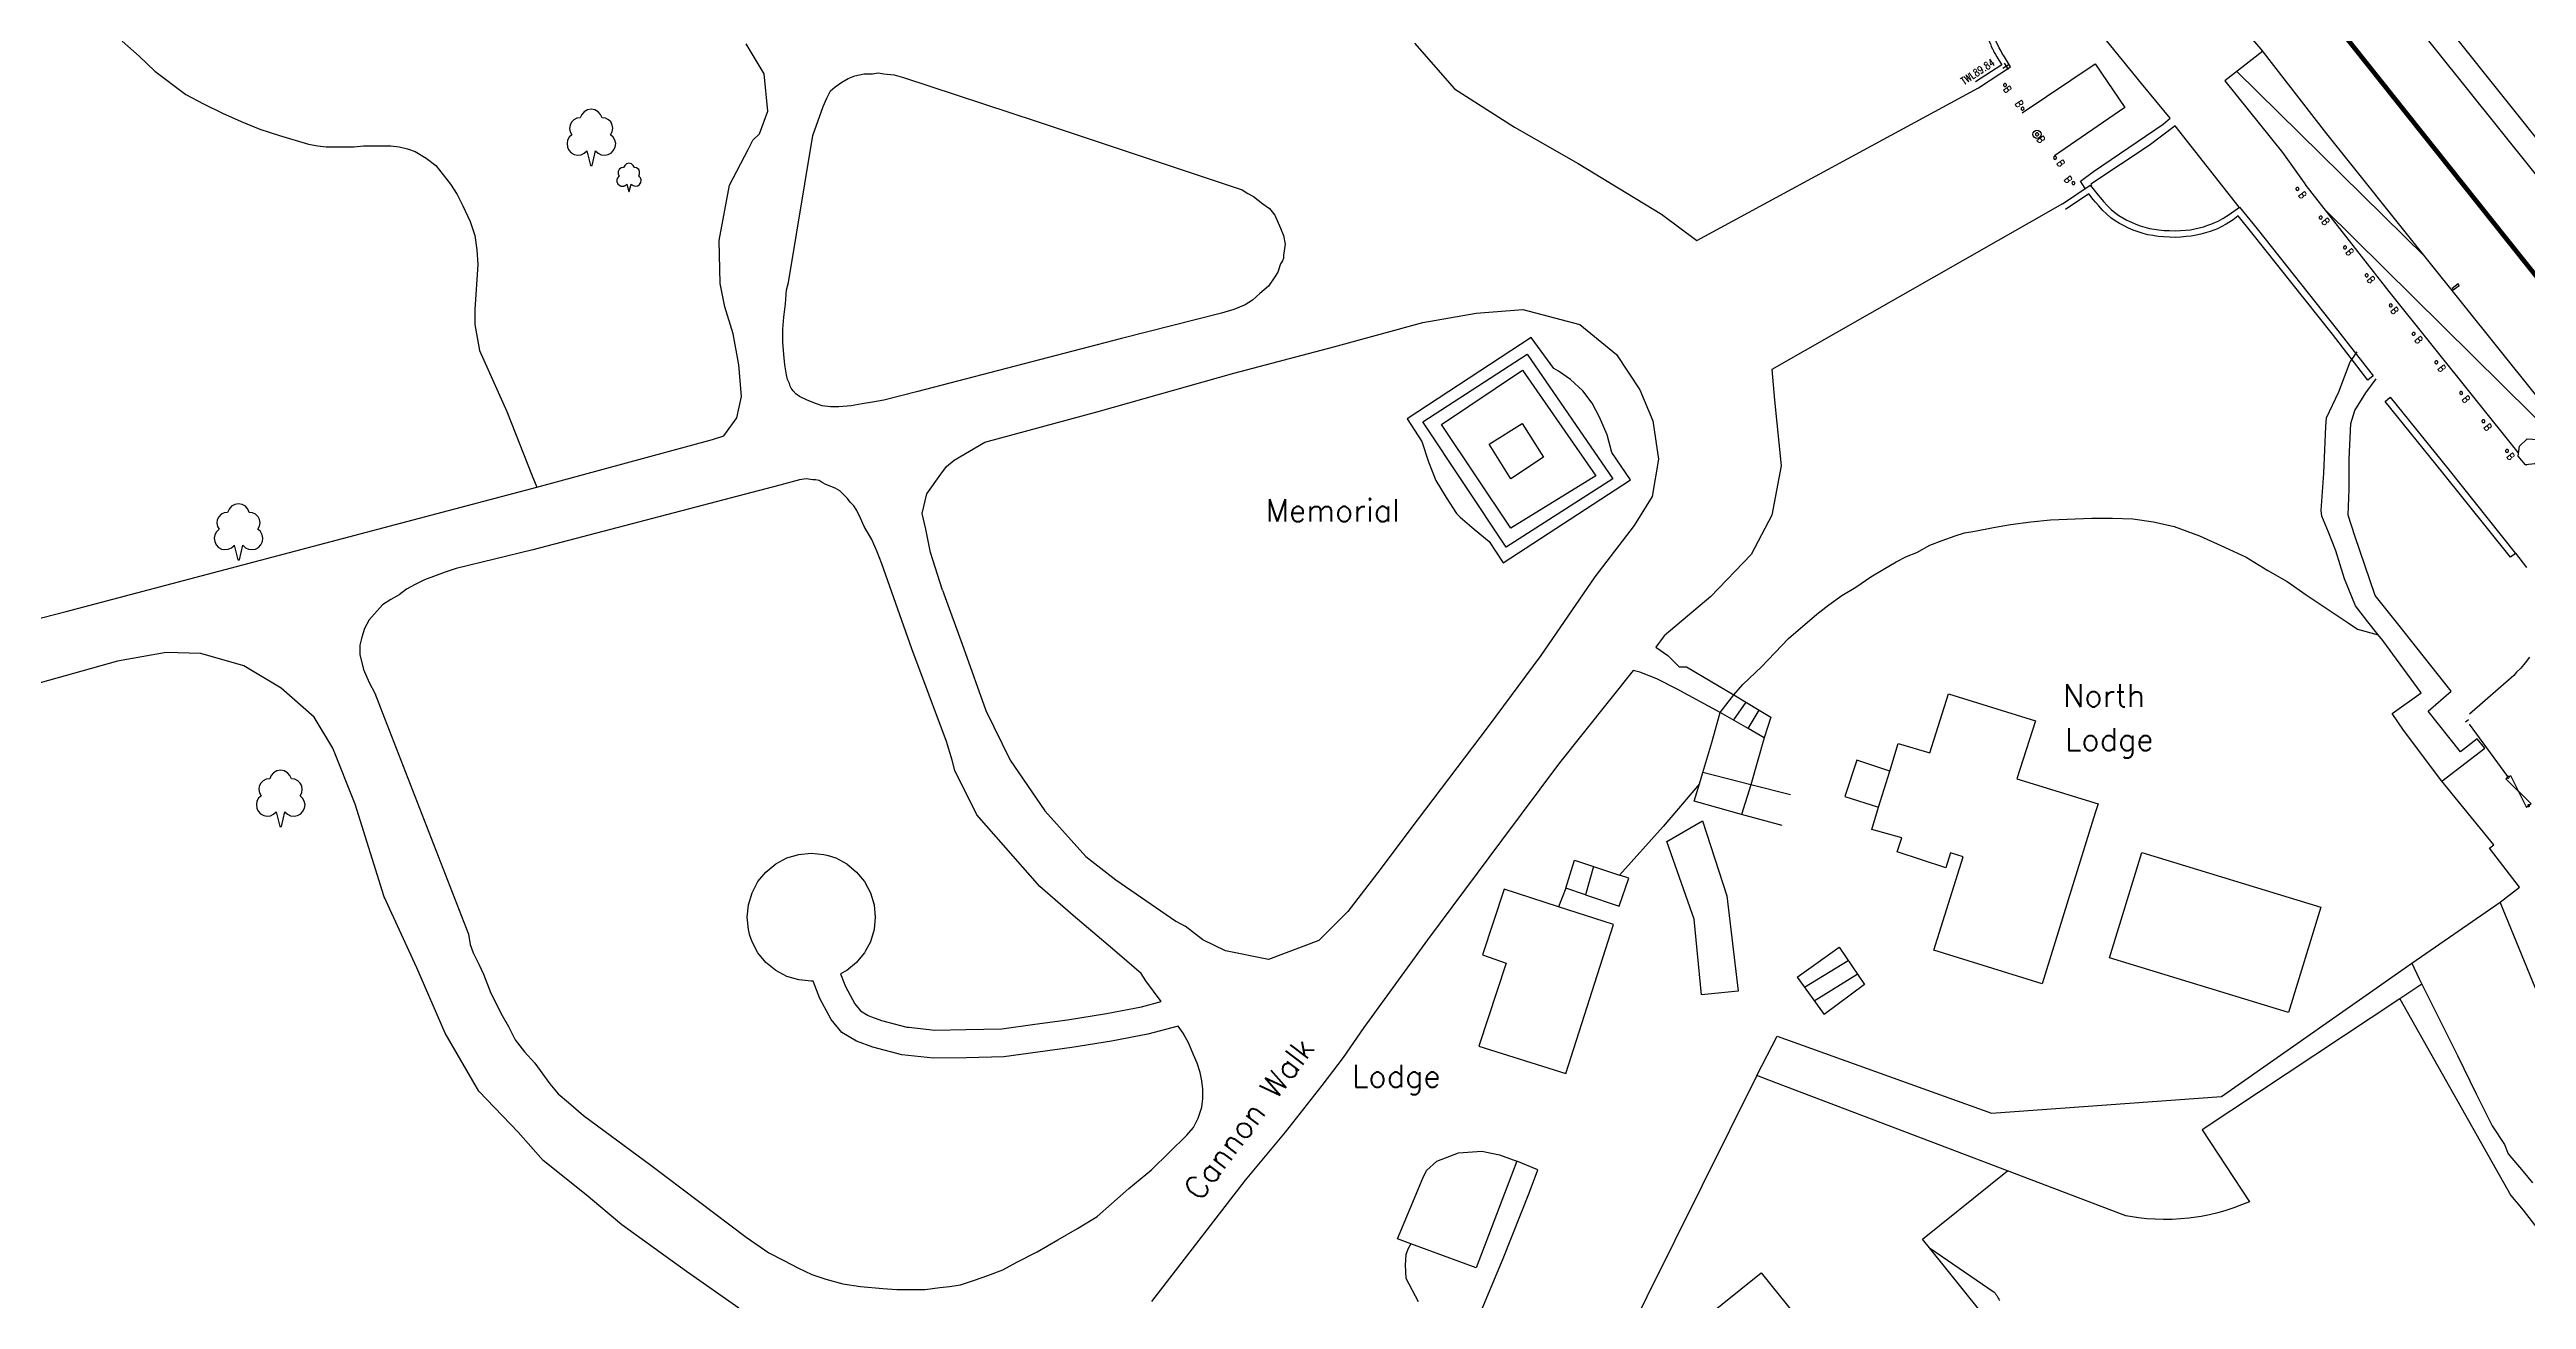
# Model space of a CAD drawing. Extents: x 427500 to 429848, y 434500 to 436505.
# Drawn here: x 429130.2 to 429262.6, y 435023.8 to 435090.7 of the extents above; entities that cross this region are included whole.
import ezdxf

# ---------------------------------------------------------------- set-up
doc = ezdxf.new("R2010")
doc.units = 0
doc.linetypes.add('1010', pattern=[2, 1, -1])
doc.layers.get('0').update_dxf_attribs({"color": 222})
for name, color, linetype in [('LPTIP_Ex_Base', 8, 'Continuous'), ('PRO-MARKINGS', 7, 'Continuous'), ('PROPOSED', 1, 'Continuous')]:
    doc.layers.add(name, color=color, linetype=linetype)
doc.styles.add('MtXpl_Romans', font='romans__.ttf')
doc.styles.get("Standard").update_dxf_attribs({"font": 'romans.shx'})

# ---------------------------------------------------------------- blocks, each defined once
blk = doc.blocks.new('FENCE_UP')
at = {"color": 0, "linetype": 'ByBlock', "flags": 128}
blk.add_lwpolyline([(0, 0.5), (0, -0.5)], dxfattribs=at)
blk = doc.blocks.new('GATE')
at = {"color": 0, "linetype": 'ByBlock', "flags": 128}
for points in [[(-0.450902, 0), (-0.451904, 0.007014), (-0.455912, 0.014028), (-0.460922, 0.019038), (-0.467936, 0.023046), (-0.475952, 0.024048), (-0.482966, 0.023046), (-0.48998, 0.019038), (-0.49499, 0.014028), (-0.498998, 0.007014), (-0.5, 0), (-0.498998, -0.007014), (-0.49499, -0.014028), (-0.48998, -0.019038), (-0.482966, -0.023046), (-0.475952, -0.024048), (-0.467936, -0.023046), (-0.460922, -0.019038), (-0.455912, -0.014028), (-0.451904, -0.007014)], [(-0.475952, 0.024048), (-0.475952, 0.078156), (0.475952, -0.078156), (0.475952, -0.024048)], [(-0.475952, -0.024048), (-0.475952, -0.078156), (0.475952, 0.078156), (0.475952, 0.024048)], [(-0.450902, 0), (-0.451904, -0.007014)], [(0.5, 0), (0.498998, 0.007014), (0.49499, 0.014028), (0.48998, 0.019038), (0.482966, 0.023046), (0.475952, 0.024048), (0.467936, 0.023046), (0.460922, 0.019038), (0.455912, 0.014028), (0.451904, 0.007014), (0.450902, 0), (0.451904, -0.007014), (0.455912, -0.014028), (0.460922, -0.019038), (0.467936, -0.023046), (0.475952, -0.024048), (0.482966, -0.023046), (0.48998, -0.019038), (0.49499, -0.014028), (0.498998, -0.007014)], [(0.5, 0), (0.498998, -0.007014)]]:
    blk.add_lwpolyline(points, dxfattribs=at)
blk = doc.blocks.new('CIRCL')
at = {"color": 0, "linetype": 'ByBlock', "flags": 128}
for points in [[(0.5, 0), (0.475, 0.154), (0.404, 0.293), (0.293, 0.404), (0.154, 0.475), (0, 0.5), (-0.154, 0.475), (-0.293, 0.404), (-0.404, 0.293), (-0.475, 0.154), (-0.5, 0), (-0.475, -0.154), (-0.404, -0.293), (-0.293, -0.404), (-0.154, -0.475), (0, -0.5), (0.154, -0.475), (0.293, -0.404), (0.404, -0.293), (0.475, -0.154)], [(0.5, 0), (0.475, -0.154)]]:
    blk.add_lwpolyline(points, dxfattribs=at)
blk = doc.blocks.new('SPOT')
at = {"color": 0, "linetype": 'ByBlock', "flags": 128}
for points in [[(-0.5, 0), (0.5, 0)], [(0, 0.5), (0, -0.5)]]:
    blk.add_lwpolyline(points, dxfattribs=at)

msp = doc.modelspace()

# ---------------------------------------------------------------- linework, layer by layer
at = {"layer": 'LPTIP_Ex_Base', "color": 251, "true_color": 0x636466}
for p, q in [((429134.1, 435091.1), (429135, 435090.3)), ((429168.4, 435089.35), (429167.45, 435090.95)), ((429203.15, 435091), (429205.3, 435088.55)), ((429135, 435090.3), (429135.85, 435089.5)), ((429135.85, 435089.5), (429137.5, 435088.25)), ((429168.6, 435087.35), (429168.4, 435089.35)), ((429173.25, 435089.25), (429173.75, 435089.35)), ((429173.75, 435089.35), (429174.2, 435089.35)), ((429174.2, 435089.35), (429174.5, 435089.4)), ((429174.5, 435089.4), (429174.8, 435089.35)), ((429174.8, 435089.35), (429175.35, 435089.3)), ((429137.5, 435088.25), (429138.45, 435087.75)), ((429171.55, 435087.6), (429171.75, 435088.05)), ((429171.75, 435088.05), (429171.95, 435088.45)), ((429171.95, 435088.45), (429172.2, 435088.65)), ((429172.2, 435088.65), (429172.55, 435088.9)), ((429172.55, 435088.9), (429172.9, 435089.1)), ((429172.9, 435089.1), (429173.25, 435089.25)), ((429175.35, 435089.3), (429175.85, 435089.15)), ((429175.85, 435089.15), (429183, 435086.8)), ((429205.3, 435088.55), (429208.5, 435086.5)), ((429218.25, 435080.45), (429233.3, 435088.61)), ((429233.3, 435088.61), (429233.3, 435088.61)), ((429233.3, 435088.61), (429233.3, 435088.61)), ((429138.45, 435087.75), (429139.45, 435087.25)), ((429139.45, 435087.25), (429140.45, 435086.8)), ((429140.45, 435086.8), (429141.45, 435086.4)), ((429168.15, 435086.15), (429168.6, 435087.35)), ((429171, 435086.05), (429171.55, 435087.6)), ((429183, 435086.8), (429193.95, 435083.15)), ((429141.45, 435086.4), (429142.5, 435086.05)), ((429142.5, 435086.05), (429144.05, 435085.6)), ((429144.05, 435085.6), (429144.55, 435085.5)), ((429144.55, 435085.5), (429145, 435085.45)), ((429145, 435085.45), (429146.5, 435085.45)), ((429146.5, 435085.45), (429147, 435085.5)), ((429147, 435085.5), (429148.45, 435085.5)), ((429148.45, 435085.5), (429148.9, 435085.45)), ((429148.9, 435085.45), (429149.35, 435085.35)), ((429149.35, 435085.35), (429149.75, 435085.2)), ((429167.55, 435085.3), (429167.8, 435085.8)), ((429167.8, 435085.8), (429168.15, 435086.15)), ((429169.7, 435078.2), (429171, 435086.05)), ((429208.5, 435086.5), (429211.9, 435084.55)), ((429149.75, 435085.2), (429150.35, 435084.85)), ((429150.35, 435084.85), (429150.85, 435084.45)), ((429150.85, 435084.45), (429151.65, 435083.45)), ((429166.55, 435083.4), (429167.55, 435085.3)), ((429211.9, 435084.55), (429214.05, 435083.25)), ((429151.65, 435083.45), (429152, 435082.9)), ((429152, 435082.9), (429152.3, 435082.3)), ((429166, 435080.45), (429166.55, 435083.4)), ((429193.95, 435083.15), (429194.25, 435082.95)), ((429194.25, 435082.95), (429194.55, 435082.8)), ((429194.55, 435082.8), (429195.05, 435082.4)), ((429214.05, 435083.25), (429216.35, 435081.85)), ((429152.3, 435082.3), (429152.7, 435081.45)), ((429152.7, 435081.45), (429152.95, 435080.7)), ((429195.05, 435082.4), (429195.4, 435082.15)), ((429195.4, 435082.15), (429195.7, 435081.8)), ((429195.7, 435081.8), (429196, 435081.1)), ((429216.35, 435081.85), (429218.25, 435080.45)), ((429237.78, 435082.4), (429222.25, 435073.55)), ((429237.78, 435082.4), (429237.78, 435082.4)), ((429237.78, 435082.4), (429237.78, 435082.4)), ((429237.78, 435082.4), (429237.78, 435082.4)), ((429152.95, 435080.7), (429153.05, 435079.95)), ((429166.05, 435078.15), (429166, 435080.45)), ((429196, 435081.1), (429196.15, 435080.7)), ((429196.15, 435080.7), (429196.25, 435080.25)), ((429196.25, 435080.25), (429196.15, 435079.65)), ((429153.1, 435079.15), (429152.95, 435076.75)), ((429153.05, 435079.95), (429153.1, 435079.15)), ((429195.85, 435078.75), (429195.7, 435078.5)), ((429196, 435079.2), (429195.85, 435078.75)), ((429196.1, 435079.35), (429196, 435079.2)), ((429196.15, 435079.5), (429196.1, 435079.35)), ((429196.15, 435079.65), (429196.15, 435079.5)), ((429166.3, 435076.9), (429166.05, 435078.15)), ((429169.55, 435077.05), (429169.6, 435077.8)), ((429169.6, 435077.8), (429169.7, 435078.2)), ((429194.9, 435077.6), (429194.5, 435077.25)), ((429195.35, 435078), (429194.9, 435077.6)), ((429195.7, 435078.5), (429195.35, 435078)), ((429152.95, 435076.75), (429152.95, 435075.95)), ((429166.75, 435075.45), (429166.3, 435076.9)), ((429169.4, 435075.7), (429169.45, 435076.35)), ((429169.45, 435076.35), (429169.55, 435077.05)), ((429192.85, 435076.55), (429187.5, 435075.2)), ((429193.5, 435076.75), (429192.85, 435076.55)), ((429194.1, 435077), (429193.5, 435076.75)), ((429194.5, 435077.25), (429194.1, 435077)), ((429203.6, 435076.05), (429206.45, 435076.55)), ((429206.45, 435076.55), (429208.95, 435076.75)), ((429208.95, 435076.75), (429212, 435075.95)), ((429152.95, 435075.95), (429153.2, 435074.55)), ((429167.05, 435073.8), (429166.75, 435075.45)), ((429169.4, 435075), (429169.4, 435075.7)), ((429169.45, 435074.35), (429169.4, 435075)), ((429187.5, 435075.2), (429176.55, 435072.35)), ((429193.5, 435073.35), (429198.85, 435074.75)), ((429198.85, 435074.75), (429203.6, 435076.05)), ((429209.4, 435075.25), (429202.77, 435070.91)), ((429210.6, 435073.6), (429209.4, 435075.25)), ((429212, 435075.95), (429213.95, 435074.35)), ((429153.2, 435074.55), (429154.65, 435071.3)), ((429167.2, 435072.1), (429167.05, 435073.8)), ((429169.5, 435073.8), (429169.45, 435074.35)), ((429169.6, 435073.25), (429169.5, 435073.8)), ((429203.6, 435070.75), (429209.18, 435074.36)), ((429204.6, 435070.6), (429208.93, 435073.5)), ((429208.93, 435073.5), (429212.85, 435067.85)), ((429209.18, 435074.36), (429213.75, 435067.7)), ((429210.85, 435073.45), (429210.6, 435073.6)), ((429211.5, 435073), (429210.85, 435073.45)), ((429213.95, 435074.35), (429215.2, 435072.45)), ((429222.25, 435073.55), (429222.4, 435071.9)), ((429252.55, 435072.35), (429253.15, 435073.95)), ((429253.15, 435073.95), (429253.17, 435073.97)), ((429253.17, 435073.97), (429253.53, 435074.48)), ((429166.95, 435070.95), (429167.2, 435072.1)), ((429169.65, 435073), (429169.6, 435073.25)), ((429169.75, 435072.8), (429169.65, 435073)), ((429169.8, 435072.65), (429169.75, 435072.8)), ((429169.85, 435072.55), (429169.8, 435072.65)), ((429169.95, 435072.4), (429169.85, 435072.55)), ((429170.1, 435072.25), (429169.95, 435072.4)), ((429170.3, 435072.1), (429170.1, 435072.25)), ((429170.7, 435071.9), (429170.3, 435072.1)), ((429176.55, 435072.35), (429174.8, 435071.9)), ((429186.25, 435071.3), (429193.5, 435073.35)), ((429212.15, 435072.4), (429211.5, 435073)), ((429212.65, 435071.75), (429212.15, 435072.4)), ((429215.2, 435072.45), (429215.9, 435070.8)), ((429251.9, 435070.95), (429252.55, 435072.35)), ((429253.4, 435071.35), (429254, 435072.3)), ((429254, 435072.3), (429254.55, 435073.05)), ((429154.65, 435071.3), (429156, 435067.85)), ((429166.25, 435070), (429166.95, 435070.95)), ((429171.2, 435071.7), (429170.7, 435071.9)), ((429171.5, 435071.6), (429171.2, 435071.7)), ((429171.95, 435071.55), (429171.5, 435071.6)), ((429172.4, 435071.55), (429171.95, 435071.55)), ((429173.05, 435071.6), (429172.4, 435071.55)), ((429173.65, 435071.7), (429173.05, 435071.6)), ((429174.2, 435071.8), (429173.65, 435071.7)), ((429174.8, 435071.9), (429174.2, 435071.8)), ((429180.2, 435069.65), (429186.25, 435071.3)), ((429202.77, 435070.91), (429203.55, 435069.7)), ((429213.05, 435071), (429212.65, 435071.75)), ((429213.45, 435070.05), (429213.05, 435071)), ((429215.9, 435070.8), (429216.2, 435068.75)), ((429222.4, 435071.9), (429222.75, 435068.4)), ((429251.85, 435070.5), (429251.9, 435070.95)), ((429253.2, 435070.65), (429253.4, 435071.35)), ((429156.25, 435067.25), (429165.65, 435069.8)), ((429165.65, 435069.8), (429166.25, 435070)), ((429178.55, 435068.7), (429180.2, 435069.65)), ((429203.55, 435069.7), (429203.9, 435068.6)), ((429208.05, 435064.05), (429203.6, 435070.75)), ((429208.3, 435065.05), (429204.6, 435070.6)), ((429207.15, 435069.55), (429208.91, 435070.66)), ((429208.3, 435067.7), (429207.15, 435069.55)), ((429208.91, 435070.66), (429210.05, 435068.85)), ((429213.7, 435069.1), (429213.45, 435070.05)), ((429251.75, 435068), (429251.85, 435070.5)), ((429253.1, 435068.75), (429253.2, 435070.65)), ((429177.85, 435067.95), (429178.15, 435068.35)), ((429178.15, 435068.35), (429178.55, 435068.7)), ((429203.9, 435068.6), (429204.3, 435067.6)), ((429210.05, 435068.85), (429208.3, 435067.7)), ((429214.7, 435067.65), (429213.7, 435069.1)), ((429216.2, 435068.75), (429215.85, 435066.75)), ((429222.75, 435068.4), (429222.25, 435065.75)), ((429253.1, 435067.15), (429253.1, 435068.75)), ((429131.1, 435060.6), (429156.25, 435067.25)), ((429156, 435067.85), (429156.25, 435067.25)), ((429169.25, 435067.35), (429156.05, 435063.9)), ((429170.3, 435067.65), (429169.25, 435067.35)), ((429170.65, 435067.7), (429170.3, 435067.65)), ((429171, 435067.65), (429170.65, 435067.7)), ((429171.15, 435067.65), (429171, 435067.65)), ((429171.35, 435067.6), (429171.15, 435067.65)), ((429171.5, 435067.5), (429171.35, 435067.6)), ((429171.7, 435067.4), (429171.5, 435067.5)), ((429172.2, 435067.2), (429171.7, 435067.4)), ((429172.45, 435067.05), (429172.2, 435067.2)), ((429172.85, 435066.65), (429172.45, 435067.05)), ((429176.85, 435065.85), (429177.1, 435066.9)), ((429177.1, 435066.9), (429177.85, 435067.95)), ((429204.3, 435067.6), (429204.85, 435066.7)), ((429207.9, 435063.2), (429214.7, 435067.65)), ((429213.75, 435067.7), (429208.05, 435064.05)), ((429212.85, 435067.85), (429208.3, 435065.05)), ((429251.6, 435066), (429251.75, 435068)), ((429253.05, 435065.75), (429253.1, 435067.15)), ((429173, 435066.45), (429172.85, 435066.65)), ((429173.2, 435066.25), (429173, 435066.45)), ((429173.35, 435066), (429173.2, 435066.25)), ((429173.55, 435065.6), (429173.35, 435066)), ((429173.75, 435065.15), (429173.55, 435065.6)), ((429177.05, 435065), (429176.85, 435065.85)), ((429204.85, 435066.7), (429205.4, 435065.85)), ((429205.4, 435065.85), (429205.6, 435065.65)), ((429205.6, 435065.65), (429206.35, 435065)), ((429215.85, 435066.75), (429214.9, 435065.2)), ((429222.25, 435065.75), (429221.15, 435063.65)), ((429236.1, 435065.4), (429237.15, 435065.5)), ((429237.15, 435065.5), (429239.35, 435065.6)), ((429239.35, 435065.6), (429240.45, 435065.6)), ((429240.45, 435065.6), (429241.55, 435065.55)), ((429241.55, 435065.55), (429242.65, 435065.4)), ((429251.65, 435065.7), (429251.6, 435066)), ((429252, 435064.85), (429251.65, 435065.7)), ((429253.4, 435064.65), (429253.05, 435065.75)), ((429174.15, 435064.45), (429173.75, 435065.15)), ((429174.45, 435063.8), (429174.15, 435064.45)), ((429177.3, 435063.75), (429177.05, 435065)), ((429206.35, 435065), (429207.15, 435064.35)), ((429207.15, 435064.35), (429207.9, 435063.2)), ((429214.9, 435065.2), (429212.8, 435062.45)), ((429230.7, 435064.15), (429231.35, 435064.4)), ((429231.35, 435064.4), (429232.05, 435064.65)), ((429232.05, 435064.65), (429232.55, 435064.8)), ((429232.55, 435064.8), (429233.1, 435064.9)), ((429233.1, 435064.9), (429234.1, 435065.1)), ((429234.1, 435065.1), (429235, 435065.25)), ((429235, 435065.25), (429236.1, 435065.4)), ((429242.65, 435065.4), (429243.75, 435065.15)), ((429243.75, 435065.15), (429245.1, 435064.65)), ((429245.1, 435064.65), (429246.45, 435064.05)), ((429252.4, 435063.85), (429252, 435064.85)), ((429254.5, 435061.45), (429253.4, 435064.65)), ((429151.95, 435062.9), (429151.35, 435062.7)), ((429156.05, 435063.9), (429151.95, 435062.9)), ((429174.7, 435063.15), (429174.45, 435063.8)), ((429176.3, 435058.6), (429174.7, 435063.15)), ((429177.93, 435061.75), (429177.3, 435063.75)), ((429221.15, 435063.65), (429219, 435061.4)), ((429227.55, 435062.45), (429228.2, 435062.85)), ((429228.2, 435062.85), (429228.9, 435063.25)), ((429228.9, 435063.25), (429229.45, 435063.55)), ((429229.45, 435063.55), (429230, 435063.75)), ((429230, 435063.75), (429230.7, 435064.15)), ((429246.45, 435064.05), (429247.6, 435063.5)), ((429247.6, 435063.5), (429248.75, 435062.8)), ((429252.85, 435062.35), (429252.4, 435063.85)), ((429149.3, 435061.8), (429148.9, 435061.5)), ((429149.75, 435062.05), (429149.3, 435061.8)), ((429150.25, 435062.3), (429149.75, 435062.05)), ((429151.35, 435062.7), (429150.25, 435062.3)), ((429177.93, 435061.75), (429179.05, 435058.65)), ((429212.8, 435062.45), (429209.9, 435058.25)), ((429226, 435061.45), (429226.75, 435061.9)), ((429226.75, 435061.9), (429227.55, 435062.45)), ((429248.75, 435062.8), (429249.8, 435062.2)), ((429249.8, 435062.2), (429250.8, 435061.5)), ((429253.45, 435060.9), (429252.85, 435062.35)), ((429050.8, 435039.8), (429131.1, 435060.6)), ((429148, 435060.95), (429147.3, 435060.15)), ((429148.45, 435061.25), (429148, 435060.95)), ((429148.9, 435061.5), (429148.45, 435061.25)), ((429219, 435061.4), (429216.5, 435059.3)), ((429223.15, 435059.15), (429224.65, 435060.45)), ((429224.65, 435060.45), (429225.3, 435060.95)), ((429225.3, 435060.95), (429226, 435061.45)), ((429250.8, 435061.5), (429253.05, 435060)), ((429254.1, 435060.05), (429253.45, 435060.9)), ((429255.7, 435059.95), (429254.5, 435061.45)), ((429146.9, 435059.23), (429146.8, 435058.8)), ((429147.05, 435059.7), (429146.9, 435059.23)), ((429147.3, 435060.15), (429147.05, 435059.7)), ((429216.5, 435059.3), (429216.05, 435058.7)), ((429221.7, 435057.65), (429223.15, 435059.15)), ((429253.05, 435060), (429253.55, 435059.65)), ((429253.55, 435059.65), (429254.66, 435059.35)), ((429254.66, 435059.35), (429254.1, 435060.05)), ((429254.9, 435059.05), (429254.66, 435059.35)), ((429256.95, 435056.25), (429254.9, 435059.05)), ((429258.55, 435056.35), (429255.7, 435059.95)), ((429133.85, 435057.95), (429128.7, 435056.5)), ((429136.45, 435058.4), (429133.85, 435057.95)), ((429138.3, 435058.35), (429136.45, 435058.4)), ((429140.6, 435057.7), (429138.3, 435058.35)), ((429142.6, 435056.5), (429140.6, 435057.7)), ((429146.8, 435058.8), (429146.8, 435058.3)), ((429146.8, 435058.3), (429147, 435057.5)), ((429178.15, 435053.65), (429176.3, 435058.6)), ((429179.05, 435058.65), (429180.25, 435055.3)), ((429209.9, 435058.25), (429207.1, 435054.45)), ((429216.05, 435058.7), (429216.7, 435058.25)), ((429216.7, 435058.25), (429217.3, 435057.65)), ((429217.3, 435057.65), (429217.7, 435057.65)), ((429217.7, 435057.65), (429220.22, 435056.14)), ((429220.7, 435056.7), (429221.7, 435057.65)), ((429144.35, 435054.95), (429142.6, 435056.5)), ((429147, 435057.5), (429147.3, 435056.8)), ((429147.3, 435056.8), (429147.6, 435056.23)), ((429147.6, 435056.23), (429148.12, 435054.9)), ((429214.85, 435057.45), (429210.9, 435052.5)), ((429215.2, 435057.35), (429214.85, 435057.45)), ((429216.1, 435057), (429215.2, 435057.35)), ((429217.2, 435056.45), (429216.1, 435057)), ((429219.5, 435055.2), (429217.2, 435056.45)), ((429220.22, 435056.14), (429220.7, 435056.7)), ((429255.4, 435055.15), (429256.95, 435056.25)), ((429257.32, 435055.28), (429258.55, 435056.35)), ((429145.35, 435053.3), (429144.35, 435054.95)), ((429148.12, 435054.9), (429152.6, 435043.35)), ((429180.25, 435055.3), (429181.55, 435052.65)), ((429219.05, 435053.6), (429219.5, 435055.2)), ((429219.5, 435055.2), (429220.22, 435056.14)), ((429220.99, 435054.35), (429219.5, 435055.2)), ((429220.86, 435055.76), (429220.2, 435054.8)), ((429220.22, 435056.14), (429221.57, 435055.33)), ((429220.99, 435054.35), (429221.57, 435055.33)), ((429221.57, 435055.33), (429222.2, 435054.95)), ((429222.2, 435054.95), (429221.85, 435053.85)), ((429230.7, 435053.05), (429231.7, 435056.2)), ((429231.7, 435056.2), (429236.35, 435054.75)), ((429256, 435054.25), (429255.4, 435055.15)), ((429259.05, 435053.1), (429257.32, 435055.28)), ((429178.45, 435052.65), (429178.15, 435053.65)), ((429207.1, 435054.45), (429203.3, 435049.45)), ((429218.57, 435052), (429219.05, 435053.6)), ((429221.85, 435053.85), (429220.99, 435054.35)), ((429221.85, 435053.85), (429221.13, 435051.34)), ((429236.35, 435054.75), (429235.35, 435051.65)), ((429258.05, 435051.53), (429256, 435054.25)), ((429259.95, 435053.8), (429259.05, 435053.1)), ((429260.35, 435053.3), (429259.95, 435053.8)), ((429146.55, 435050.3), (429145.35, 435053.3)), ((429178.6, 435052.1), (429178.45, 435052.65)), ((429181.55, 435052.65), (429183.4, 435049.95)), ((429210.9, 435052.5), (429207.8, 435048.35)), ((429226.8, 435052.65), (429226.15, 435050.7)), ((429228.55, 435052.07), (429226.8, 435052.65)), ((429228.55, 435052.07), (429229, 435053.55)), ((429229, 435053.55), (429230.7, 435053.05)), ((429258.05, 435051.53), (429260.35, 435053.3)), ((429179.77, 435049.72), (429178.6, 435052.1)), ((429218.38, 435051.39), (429216.45, 435049.1)), ((429218.1, 435050.45), (429218.38, 435051.39)), ((429218.38, 435051.39), (429218.57, 435052)), ((429221.13, 435051.34), (429218.57, 435052)), ((429221.13, 435051.34), (429220.64, 435049.75)), ((429223.25, 435050.8), (429221.13, 435051.34)), ((429227.96, 435050.13), (429228.55, 435052.07)), ((429235.35, 435051.65), (429239.69, 435050.32)), ((429260.83, 435048.12), (429258.05, 435051.53)), ((429148.1, 435045.35), (429146.55, 435050.3)), ((429183.14, 435045.89), (429179.77, 435049.72)), ((429183.4, 435049.95), (429185.6, 435047.5)), ((429220.64, 435049.75), (429218.1, 435050.45)), ((429222.8, 435049.15), (429220.64, 435049.75)), ((429226.15, 435050.7), (429227.96, 435050.13)), ((429227.6, 435048.95), (429227.96, 435050.13)), ((429239.54, 435049.84), (429238.25, 435045.7)), ((429239.69, 435050.32), (429239.54, 435049.84)), ((429203.3, 435049.45), (429201.2, 435046.65)), ((429207.8, 435048.35), (429203.85, 435043.05)), ((429216.45, 435049.1), (429214.11, 435046.51)), ((429216.65, 435048.3), (429218.55, 435049.4)), ((429218.1, 435044.15), (429216.65, 435048.3)), ((429218.55, 435049.4), (429219.85, 435045.4)), ((429229.2, 435048.5), (429227.6, 435048.95)), ((429228.95, 435047.75), (429229.2, 435048.5)), ((429168.5, 435046.67), (429169.02, 435047.1)), ((429169.02, 435047.1), (429169.61, 435047.42)), ((429169.61, 435047.42), (429170.25, 435047.61)), ((429170.25, 435047.61), (429170.92, 435047.68)), ((429170.92, 435047.68), (429171.59, 435047.61)), ((429171.59, 435047.61), (429171.83, 435047.55)), ((429171.83, 435047.55), (429172.23, 435047.42)), ((429172.23, 435047.42), (429172.82, 435047.1)), ((429172.82, 435047.1), (429173.34, 435046.67)), ((429185.6, 435047.5), (429187.2, 435046.25)), ((429211.25, 435045.8), (429211.7, 435047.3)), ((429211.7, 435047.3), (429212.72, 435046.97)), ((429212.72, 435046.97), (429212.29, 435045.45)), ((429212.72, 435046.97), (429214.11, 435046.51)), ((429231.55, 435046.9), (429228.95, 435047.75)), ((429230.91, 435042.49), (429232.47, 435047.49)), ((429231.8, 435047.7), (429231.55, 435046.9)), ((429232.47, 435047.49), (429231.8, 435047.7)), ((429240.3, 435042.08), (429242.03, 435047.72)), ((429242.03, 435047.72), (429251.59, 435044.79)), ((429260.6, 435047.95), (429260.83, 435048.12)), ((429262.2, 435045.86), (429260.6, 435047.95)), ((429167.76, 435045.56), (429168.07, 435046.16)), ((429168.07, 435046.16), (429168.5, 435046.67)), ((429173.34, 435046.67), (429173.77, 435046.16)), ((429173.77, 435046.16), (429174.08, 435045.56)), ((429184.92, 435044.35), (429183.14, 435045.89)), ((429187.2, 435046.25), (429190.4, 435044.05)), ((429201.2, 435046.65), (429199.6, 435044.55)), ((429207.95, 435045.75), (429206.8, 435042.25)), ((429210.86, 435044.81), (429207.95, 435045.75)), ((429211.25, 435045.8), (429210.86, 435044.81)), ((429212.29, 435045.45), (429211.25, 435045.8)), ((429214.1, 435044.85), (429214.62, 435046.34)), ((429214.62, 435046.34), (429214.11, 435046.51)), ((429238.25, 435045.7), (429236.7, 435040.69)), ((429261.18, 435045.06), (429262.2, 435045.86)), ((429261.18, 435045.06), (429262.2, 435045.86)), ((429149.85, 435041.55), (429148.1, 435045.35)), ((429167.5, 435044.25), (429167.56, 435044.92)), ((429167.56, 435044.92), (429167.76, 435045.56)), ((429174.08, 435045.56), (429174.28, 435044.92)), ((429174.28, 435044.92), (429174.34, 435044.25)), ((429187.02, 435042.56), (429184.92, 435044.35)), ((429199.6, 435044.55), (429198.05, 435043)), ((429213.8, 435043.86), (429210.86, 435044.81)), ((429212.29, 435045.45), (429214.1, 435044.85)), ((429219.85, 435045.4), (429220.45, 435040.3)), ((429251.59, 435044.79), (429249.86, 435039.15)), ((429256.45, 435041.79), (429261.18, 435045.06)), ((429264.95, 435035.85), (429261.18, 435045.06)), ((429152.6, 435043.35), (429152.7, 435042.8)), ((429167.56, 435043.59), (429167.5, 435044.25)), ((429167.64, 435043.28), (429167.56, 435043.59)), ((429167.76, 435042.94), (429167.64, 435043.28)), ((429174.28, 435043.59), (429174.08, 435042.94)), ((429174.34, 435044.25), (429174.28, 435043.59)), ((429190.4, 435044.05), (429190.9, 435043.78)), ((429191.85, 435043.05), (429190.9, 435043.78)), ((429193.05, 435042.45), (429191.85, 435043.05)), ((429198.05, 435043), (429195.35, 435042)), ((429203.85, 435043.05), (429200.45, 435038.35)), ((429211.25, 435035.9), (429213.8, 435043.86)), ((429218.5, 435040.1), (429218.1, 435044.15)), ((429152.7, 435042.8), (429152.85, 435042.35)), ((429152.85, 435042.35), (429153.15, 435041.75)), ((429153.15, 435041.75), (429153.4, 435041.2)), ((429168.07, 435042.35), (429167.76, 435042.94)), ((429168.5, 435041.83), (429168.07, 435042.35)), ((429169.02, 435041.41), (429168.5, 435041.83)), ((429173.34, 435041.83), (429172.82, 435041.41)), ((429173.39, 435041.9), (429173.34, 435041.83)), ((429173.77, 435042.35), (429173.39, 435041.9)), ((429173.81, 435042.42), (429173.77, 435042.35)), ((429174.08, 435042.94), (429173.81, 435042.42)), ((429188.55, 435041.25), (429187.02, 435042.56)), ((429195.35, 435042), (429193.05, 435042.45)), ((429208.05, 435041.8), (429206.6, 435037.35)), ((429206.8, 435042.25), (429208.05, 435041.8)), ((429223.6, 435041.05), (429225.85, 435042.65)), ((429226.34, 435041.92), (429224, 435040.5)), ((429225.85, 435042.65), (429227.2, 435040.65)), ((429236.7, 435040.69), (429230.91, 435042.49)), ((429249.86, 435039.15), (429240.3, 435042.08)), ((429246.28, 435034.67), (429256.45, 435041.79)), ((429256.45, 435041.79), (429256.85, 435040.95)), ((429151.35, 435038.05), (429149.85, 435041.55)), ((429153.4, 435041.2), (429153.8, 435040.2)), ((429169.61, 435041.09), (429169.02, 435041.41)), ((429170.25, 435040.9), (429169.61, 435041.09)), ((429170.44, 435040.88), (429170.25, 435040.9)), ((429170.92, 435040.83), (429170.44, 435040.88)), ((429171.02, 435040.84), (429170.92, 435040.83)), ((429171.38, 435039.91), (429171.02, 435040.84)), ((429172.82, 435041.41), (429172.48, 435041.22)), ((429172.48, 435041.22), (429172.68, 435040.72)), ((429172.68, 435040.72), (429172.75, 435040.54)), ((429172.75, 435040.54), (429173.25, 435039.62)), ((429188.8, 435040.85), (429188.55, 435041.25)), ((429189.62, 435039.74), (429188.8, 435040.85)), ((429223.6, 435041.05), (429225.05, 435039.05)), ((429224.51, 435039.79), (429226.82, 435041.21)), ((429227.2, 435040.65), (429225.05, 435039.05)), ((429256.99, 435040.67), (429255.82, 435039.88)), ((429256.85, 435040.95), (429256.99, 435040.67)), ((429256.99, 435040.67), (429258.9, 435036.85)), ((429153.8, 435040.2), (429154.4, 435039)), ((429171.99, 435038.79), (429171.38, 435039.91)), ((429173.25, 435039.62), (429173.55, 435039.24)), ((429173.55, 435039.24), (429173.97, 435038.99)), ((429184.62, 435038.76), (429186.7, 435039.11)), ((429186.7, 435039.11), (429188.57, 435039.46)), ((429188.57, 435039.46), (429189.62, 435039.74)), ((429220.45, 435040.3), (429218.5, 435040.1)), ((429255.82, 435039.88), (429245.25, 435032.88)), ((429255.82, 435039.88), (429261.74, 435029.37)), ((429153.15, 435034.95), (429151.35, 435038.05)), ((429154.4, 435039), (429154.75, 435038.4)), ((429154.75, 435038.4), (429155.1, 435037.7)), ((429155.1, 435037.7), (429155.6, 435037.05)), ((429172.55, 435038.09), (429171.99, 435038.79)), ((429173.33, 435037.63), (429172.55, 435038.09)), ((429173.97, 435038.99), (429174.14, 435038.93)), ((429174.14, 435038.93), (429174.67, 435038.73)), ((429174.67, 435038.73), (429176.03, 435038.38)), ((429176.03, 435038.38), (429176.13, 435038.37)), ((429176.13, 435038.37), (429177.52, 435038.22)), ((429177.52, 435038.22), (429179.19, 435038.24)), ((429179.19, 435038.24), (429181.1, 435038.29)), ((429181.1, 435038.29), (429182.86, 435038.53)), ((429182.86, 435038.53), (429184.62, 435038.76)), ((429188.9, 435037.99), (429186.96, 435037.63)), ((429190.53, 435038.43), (429188.9, 435037.99)), ((429190.8, 435038.05), (429190.53, 435038.43)), ((429191.1, 435037.5), (429190.8, 435038.05)), ((429200.45, 435038.35), (429199.35, 435036.75)), ((429221.45, 435035.78), (429222.53, 435037.9)), ((429222.53, 435037.9), (429234, 435033.77)), ((429155.6, 435037.05), (429156.15, 435036.45)), ((429156.15, 435036.45), (429156.95, 435035.35)), ((429174.22, 435037.3), (429173.33, 435037.63)), ((429175.76, 435036.9), (429174.22, 435037.3)), ((429177.45, 435036.72), (429175.76, 435036.9)), ((429179.22, 435036.74), (429177.45, 435036.72)), ((429181.22, 435036.79), (429179.22, 435036.74)), ((429184.84, 435037.28), (429181.22, 435036.79)), ((429186.96, 435037.63), (429184.84, 435037.28)), ((429191.35, 435036.9), (429191.1, 435037.5)), ((429191.55, 435036.45), (429191.35, 435036.9)), ((429191.7, 435035.95), (429191.55, 435036.45)), ((429199.35, 435036.75), (429198.2, 435035.25)), ((429206.6, 435037.35), (429211.25, 435035.9)), ((429258.9, 435036.85), (429259.9, 435034.8)), ((429156.95, 435035.35), (429157.4, 435034.8)), ((429191.8, 435035.5), (429191.7, 435035.95)), ((429191.85, 435035.05), (429191.8, 435035.5)), ((429191.85, 435034.55), (429191.85, 435035.05)), ((429198.2, 435035.25), (429196.25, 435032.75)), ((429221.45, 435035.78), (429213.85, 435020.49)), ((429222.1, 435035.53), (429221.45, 435035.78)), ((429234.85, 435030.69), (429222.1, 435035.53)), ((429155.25, 435032.75), (429153.15, 435034.95)), ((429157.4, 435034.8), (429157.95, 435034.35)), ((429157.95, 435034.35), (429158.75, 435033.65)), ((429191.6, 435033.5), (429191.8, 435034.1)), ((429191.8, 435034.1), (429191.85, 435034.55)), ((429234, 435033.77), (429246.28, 435034.67)), ((429259.9, 435034.8), (429260.75, 435033.1)), ((429156.6, 435031.25), (429155.25, 435032.75)), ((429158.75, 435033.65), (429159.5, 435033.1)), ((429159.5, 435033.1), (429162.35, 435031)), ((429189.1, 435030.75), (429191, 435032.6)), ((429191, 435032.6), (429191.35, 435033)), ((429191.35, 435033), (429191.6, 435033.5)), ((429196.25, 435032.75), (429194.1, 435030.2)), ((429245.25, 435032.88), (429247.78, 435029.04)), ((429260.75, 435033.1), (429261.4, 435032.1)), ((429158.9, 435029.4), (429156.6, 435031.25)), ((429203.8, 435030.7), (429204.35, 435031.2)), ((429204.35, 435031.2), (429205.5, 435031.65)), ((429205.5, 435031.65), (429206.75, 435031.75)), ((429208.63, 435031.2), (429206.45, 435025.5)), ((429206.75, 435031.75), (429207.7, 435031.55)), ((429207.7, 435031.55), (429208.63, 435031.2)), ((429209.75, 435030.75), (429208.63, 435031.2)), ((429261.4, 435032.1), (429261.6, 435031.6)), ((429261.6, 435031.6), (429262.4, 435030.65)), ((429162.35, 435031), (429167.45, 435027.15)), ((429186.2, 435028.25), (429187.9, 435029.75)), ((429187.9, 435029.75), (429189.1, 435030.75)), ((429194.1, 435030.2), (429191.45, 435026.75)), ((429202.25, 435027.05), (429203.6, 435030.3)), ((429203.6, 435030.3), (429203.8, 435030.7)), ((429209.3, 435029.55), (429209.75, 435030.75)), ((429230.31, 435027.04), (429234.85, 435030.69)), ((429241.17, 435028.29), (429234.85, 435030.69)), ((429262.4, 435030.65), (429262.9, 435030.05)), ((429160.8, 435027.8), (429158.9, 435029.4)), ((429207.9, 435026), (429209.3, 435029.55)), ((429246.08, 435028.45), (429245.64, 435028.34)), ((429246.51, 435028.57), (429246.08, 435028.45)), ((429246.94, 435028.71), (429246.51, 435028.57)), ((429247.36, 435028.87), (429246.94, 435028.71)), ((429247.78, 435029.04), (429247.36, 435028.87)), ((429261.74, 435029.37), (429262.41, 435028.58)), ((429262.41, 435028.58), (429263.19, 435027.57)), ((429164.25, 435025.3), (429160.8, 435027.8)), ((429167.45, 435027.15), (429168.65, 435026.3)), ((429184.1, 435027), (429185.15, 435027.6)), ((429185.15, 435027.6), (429186.2, 435028.25)), ((429241.84, 435028.18), (429241.17, 435028.29)), ((429242.29, 435028.13), (429241.84, 435028.18)), ((429242.74, 435028.1), (429242.29, 435028.13)), ((429243.19, 435028.09), (429242.74, 435028.1)), ((429243.64, 435028.09), (429243.19, 435028.09)), ((429244.09, 435028.12), (429243.64, 435028.09)), ((429244.54, 435028.16), (429244.09, 435028.12)), ((429245.2, 435028.25), (429244.54, 435028.16)), ((429245.64, 435028.34), (429245.2, 435028.25)), ((429168.65, 435026.3), (429169.45, 435025.9)), ((429169.45, 435025.9), (429170.2, 435025.5)), ((429181.15, 435025.4), (429181.9, 435025.8)), ((429181.9, 435025.8), (429183, 435026.35)), ((429183, 435026.35), (429184.1, 435027)), ((429191.45, 435026.75), (429189.1, 435023.7)), ((429202.97, 435026.78), (429202.25, 435027.05)), ((429202.7, 435026.2), (429202.65, 435025.65)), ((429202.8, 435026.5), (429202.7, 435026.2)), ((429202.97, 435026.78), (429202.8, 435026.5)), ((429206.45, 435025.5), (429202.97, 435026.78)), ((429206.2, 435021.95), (429207.9, 435026)), ((429230.68, 435026.57), (429230.31, 435027.04)), ((429234.32, 435022.04), (429230.68, 435026.57)), ((429230.68, 435026.57), (429234.13, 435024.2)), ((429167.05, 435023.35), (429164.25, 435025.3)), ((429170.2, 435025.5), (429170.95, 435025.15)), ((429170.95, 435025.15), (429171.7, 435024.9)), ((429171.7, 435024.9), (429172.6, 435024.65)), ((429172.6, 435024.65), (429173.55, 435024.5)), ((429173.55, 435024.5), (429174.75, 435024.4)), ((429177, 435024.35), (429177.8, 435024.45)), ((429177.8, 435024.45), (429178.3, 435024.5)), ((429178.3, 435024.5), (429178.9, 435024.6)), ((429178.9, 435024.6), (429179.65, 435024.85)), ((429179.65, 435024.85), (429180.35, 435025.1)), ((429180.35, 435025.1), (429181.15, 435025.4)), ((429202.65, 435025.65), (429202.7, 435024.95)), ((429202.7, 435024.95), (429203.35, 435023.7)), ((429214.6, 435019.55), (429221.68, 435025.24)), ((429221.68, 435025.24), (429224.56, 435021.65)), ((429174.75, 435024.4), (429175.5, 435024.35)), ((429175.5, 435024.35), (429177, 435024.35)), ((429234.13, 435024.2), (429234.18, 435024.14)), ((429234.18, 435024.14), (429234.23, 435024.08)), ((429234.23, 435024.08), (429234.27, 435024.02)), ((429234.27, 435024.02), (429234.31, 435023.95)), ((429234.31, 435023.95), (429234.35, 435023.89)), ((429234.35, 435023.89), (429234.39, 435023.82)), ((429234.39, 435023.82), (429234.42, 435023.75))]:
    msp.add_line(p, q, dxfattribs=at)
at = {"layer": 'LPTIP_Ex_Base', "color": 251, "true_color": 0x636466, "flags": 128}
for points in [[(429172.84, 435199.95), (429178.6, 435192.6), (429184.38, 435185.21), (429190.28, 435177.74), (429196.07, 435170.33), (429201.84, 435163.03), (429207.79, 435155.46), (429213.66, 435148.02), (429219.5, 435140.61), (429225.47, 435133.09), (429231.82, 435125.09), (429238.09, 435117.18), (429244.33, 435109.35), (429250.36, 435101.81), (429255.04, 435095.99), (429258.69, 435091.43), (429263.86, 435084.95)], [(429293.22, 435044.67), (429290.53, 435048.4), (429286.09, 435054.53), (429280.73, 435061.94), (429277.78, 435065.65), (429268.68, 435077), (429262.9, 435084.21), (429257.71, 435090.67), (429254.09, 435095.22), (429249.48, 435101.01), (429243.43, 435108.57), (429237.11, 435116.44), (429230.88, 435124.3), (429224.5, 435132.35), (429218.54, 435139.86), (429212.68, 435147.29), (429206.84, 435154.7), (429200.84, 435162.3), (429195.14, 435169.56), (429189.28, 435177.01), (429183.41, 435184.51), (429177.57, 435191.92), (429171.9, 435199.13)], [(429239, 435083.22), (429238.74, 435083.61), (429239.44, 435084.13), (429243.16, 435086.67), (429243.54, 435086.98), (429242, 435088.84), (429239.35, 435092.1), (429235.7, 435096.66)], [(429233.61, 435091.98), (429233.63, 435091.9), (429233.66, 435091.78), (429233.7, 435091.64), (429233.74, 435091.49), (429233.78, 435091.35), (429233.83, 435091.22), (429233.87, 435091.09), (429233.93, 435090.95), (429233.98, 435090.82), (429234.04, 435090.69), (429234.09, 435090.58), (429234.14, 435090.49), (429234.2, 435090.39), (429234.27, 435090.27), (429234.39, 435090.08), (429234.54, 435089.83), (429233.13, 435088.92)], [(429233.3, 435088.61), (429235.01, 435089.72), (429234.69, 435090.26), (429234.57, 435090.45), (429234.5, 435090.57), (429234.45, 435090.66), (429234.41, 435090.74), (429234.36, 435090.84), (429234.3, 435090.96), (429234.25, 435091.09), (429234.2, 435091.21), (429234.16, 435091.34), (429234.11, 435091.46), (429234.07, 435091.59), (429234.04, 435091.73), (429234, 435091.86), (429233.97, 435091.98), (429233.95, 435092.07), (429233.61, 435091.98)], [(429267.9, 435066.07), (429267.35, 435066.81), (429263.06, 435072.2), (429257.16, 435079.56), (429251.92, 435086.15), (429248.4, 435090.67), (429247.83, 435091.33)], [(429235.63, 435087.27), (429239.54, 435089.88), (429241.11, 435087.55), (429237.36, 435084.97)], [(429248.49, 435090.56), (429246.46, 435088.98), (429249.55, 435085.14), (429250.7, 435083.53), (429250.79, 435083.39), (429255.23, 435077.72), (429262.12, 435069.11)], [(429247.23, 435082.23), (429243.81, 435086.58), (429242.41, 435085.53), (429239.3, 435083.45), (429239.33, 435083.38)], [(429237.78, 435082.4), (429239.26, 435083.4), (429239.69, 435082.86), (429239.81, 435082.72), (429239.98, 435082.53), (429240.18, 435082.31), (429240.39, 435082.1), (429240.59, 435081.93), (429240.79, 435081.78), (429241.01, 435081.65), (429241.23, 435081.53), (429241.47, 435081.42), (429241.7, 435081.32), (429241.94, 435081.23), (429242.18, 435081.16), (429242.43, 435081.09), (429242.68, 435081.04), (429242.94, 435081.01), (429243.22, 435080.98), (429243.51, 435080.97), (429243.81, 435080.96), (429244.1, 435080.97), (429244.37, 435080.99), (429244.62, 435081.02), (429244.86, 435081.06), (429245.09, 435081.12), (429245.32, 435081.18), (429245.55, 435081.26), (429245.76, 435081.33), (429245.93, 435081.4), (429246.11, 435081.48), (429246.35, 435081.62), (429246.7, 435081.84), (429247.25, 435082.23), (429248.18, 435081.07), (429252.49, 435075.64), (429254.39, 435073.2), (429254.11, 435072.98), (429252.21, 435075.43), (429247.91, 435080.85), (429247.18, 435081.76), (429246.9, 435081.55), (429246.53, 435081.32), (429246.27, 435081.17), (429246.06, 435081.07), (429245.88, 435081), (429245.67, 435080.93), (429245.42, 435080.85), (429245.18, 435080.78), (429244.93, 435080.72), (429244.67, 435080.68), (429244.4, 435080.65), (429244.11, 435080.62), (429243.81, 435080.61), (429243.5, 435080.62), (429243.19, 435080.63), (429242.9, 435080.66), (429242.62, 435080.7), (429242.35, 435080.75), (429242.09, 435080.82), (429241.83, 435080.9), (429241.57, 435080.99), (429241.32, 435081.1), (429241.08, 435081.22), (429240.83, 435081.35), (429240.6, 435081.49), (429240.37, 435081.65), (429240.15, 435081.85), (429239.93, 435082.07), (429239.72, 435082.3), (429239.55, 435082.49), (429239.43, 435082.63), (429239.19, 435082.93), (429237.94, 435082.09)], [(429262, 435063.72), (429262.59, 435062.96)], [(429262.75, 435058.16), (429262.51, 435057.86), (429262.27, 435057.58), (429262.05, 435057.36), (429261.9, 435057.18), (429259.54, 435055.12)], [(429259.28, 435054.9), (429259.28, 435054.9)], [(429259.52, 435054.57), (429261.57, 435051.78)]]:
    msp.add_lwpolyline(points, dxfattribs=at)
at = {"layer": 'LPTIP_Ex_Base', "color": 251, "true_color": 0x636466}
for points in [[(429158.13, 435086.1), (429157.99, 435085.97), (429157.9, 435085.81), (429157.87, 435085.62), (429157.89, 435085.44), (429157.97, 435085.27), (429158.09, 435085.13), (429158.26, 435085.04), (429158.44, 435085.01), (429158.62, 435085.03), (429158.79, 435085.11), (429158.93, 435085.23), (429158.93, 435085.23), (429159.13, 435084.46), (429159.21, 435084.46), (429159.39, 435085.24), (429159.39, 435085.24), (429159.53, 435085.11), (429159.7, 435085.03), (429159.89, 435085.01), (429160.07, 435085.04), (429160.24, 435085.13), (429160.36, 435085.27), (429160.44, 435085.44), (429160.47, 435085.63), (429160.43, 435085.81), (429160.34, 435085.97), (429160.2, 435086.1), (429160.29, 435086.26), (429160.32, 435086.44), (429160.29, 435086.61), (429160.21, 435086.78), (429160.08, 435086.9), (429159.92, 435086.98), (429159.74, 435087), (429159.74, 435087), (429159.66, 435087.18), (429159.53, 435087.33), (429159.36, 435087.43), (429159.16, 435087.46), (429158.96, 435087.43), (429158.79, 435087.33), (429158.66, 435087.18), (429158.58, 435087), (429158.4, 435086.98), (429158.24, 435086.9), (429158.11, 435086.77), (429158.03, 435086.61), (429158, 435086.43), (429158.04, 435086.25), (429158.13, 435086.1)], [(429160.66, 435083.89), (429160.65, 435083.88), (429160.63, 435083.86), (429160.62, 435083.85), (429160.61, 435083.84), (429160.6, 435083.82), (429160.59, 435083.81), (429160.58, 435083.79), (429160.57, 435083.78), (429160.56, 435083.76), (429160.55, 435083.74), (429160.54, 435083.72), (429160.54, 435083.71), (429160.54, 435083.69), (429160.53, 435083.67), (429160.53, 435083.65), (429160.53, 435083.63), (429160.53, 435083.61), (429160.54, 435083.59), (429160.54, 435083.58), (429160.54, 435083.56), (429160.55, 435083.54), (429160.56, 435083.52), (429160.57, 435083.51), (429160.57, 435083.49), (429160.58, 435083.47), (429160.59, 435083.46), (429160.61, 435083.44), (429160.62, 435083.43), (429160.63, 435083.42), (429160.65, 435083.41), (429160.66, 435083.4), (429160.68, 435083.39), (429160.69, 435083.38), (429160.71, 435083.37), (429160.73, 435083.36), (429160.75, 435083.35), (429160.76, 435083.35), (429160.78, 435083.35), (429160.8, 435083.34), (429160.82, 435083.34), (429160.84, 435083.34), (429160.86, 435083.34), (429160.88, 435083.34), (429160.89, 435083.35), (429160.91, 435083.35), (429160.93, 435083.36), (429160.95, 435083.36), (429160.96, 435083.37), (429160.98, 435083.38), (429161, 435083.39), (429161.01, 435083.4), (429161.03, 435083.41), (429161.04, 435083.43), (429161.05, 435083.44), (429161.07, 435083.46), (429161.07, 435083.46), (429161.17, 435083.07), (429161.19, 435083.07), (429161.3, 435083.46), (429161.3, 435083.46), (429161.4, 435083.38), (429161.52, 435083.34), (429161.65, 435083.36), (429161.75, 435083.44), (429161.82, 435083.55), (429161.83, 435083.68), (429161.79, 435083.8), (429161.7, 435083.89), (429161.75, 435084), (429161.75, 435084.13), (429161.7, 435084.24), (429161.59, 435084.32), (429161.47, 435084.34), (429161.41, 435084.46), (429161.31, 435084.54), (429161.18, 435084.57), (429161.05, 435084.54), (429160.95, 435084.46), (429160.89, 435084.34), (429160.77, 435084.32), (429160.66, 435084.24), (429160.61, 435084.13), (429160.61, 435084), (429160.66, 435083.89)], [(429139.28, 435065), (429139.14, 435064.87), (429139.05, 435064.71), (429139.02, 435064.52), (429139.04, 435064.34), (429139.12, 435064.17), (429139.24, 435064.03), (429139.41, 435063.94), (429139.59, 435063.91), (429139.77, 435063.93), (429139.94, 435064.01), (429140.08, 435064.13), (429140.08, 435064.14), (429140.28, 435063.36), (429140.36, 435063.36), (429140.54, 435064.14), (429140.54, 435064.14), (429140.68, 435064.01), (429140.85, 435063.93), (429141.03, 435063.91), (429141.22, 435063.94), (429141.39, 435064.03), (429141.51, 435064.17), (429141.59, 435064.34), (429141.62, 435064.53), (429141.58, 435064.71), (429141.49, 435064.88), (429141.35, 435065), (429141.44, 435065.16), (429141.47, 435065.34), (429141.44, 435065.52), (429141.36, 435065.67), (429141.23, 435065.8), (429141.07, 435065.88), (429140.89, 435065.9), (429140.89, 435065.9), (429140.81, 435066.08), (429140.68, 435066.23), (429140.51, 435066.33), (429140.31, 435066.36), (429140.11, 435066.33), (429139.94, 435066.23), (429139.81, 435066.08), (429139.73, 435065.9), (429139.55, 435065.88), (429139.39, 435065.8), (429139.26, 435065.67), (429139.17, 435065.51), (429139.15, 435065.33), (429139.19, 435065.15), (429139.28, 435065)], [(429141.53, 435050.75), (429141.39, 435050.62), (429141.3, 435050.46), (429141.27, 435050.27), (429141.29, 435050.09), (429141.37, 435049.92), (429141.49, 435049.78), (429141.66, 435049.69), (429141.84, 435049.66), (429142.02, 435049.68), (429142.19, 435049.76), (429142.33, 435049.88), (429142.33, 435049.89), (429142.53, 435049.11), (429142.61, 435049.11), (429142.79, 435049.89), (429142.79, 435049.89), (429142.93, 435049.76), (429143.1, 435049.68), (429143.28, 435049.66), (429143.47, 435049.69), (429143.64, 435049.78), (429143.76, 435049.92), (429143.84, 435050.09), (429143.87, 435050.28), (429143.83, 435050.46), (429143.74, 435050.62), (429143.6, 435050.75), (429143.69, 435050.91), (429143.72, 435051.09), (429143.69, 435051.27), (429143.61, 435051.42), (429143.48, 435051.55), (429143.32, 435051.63), (429143.14, 435051.65), (429143.14, 435051.65), (429143.06, 435051.83), (429142.93, 435051.98), (429142.76, 435052.08), (429142.56, 435052.11), (429142.36, 435052.08), (429142.19, 435051.98), (429142.06, 435051.83), (429141.98, 435051.65), (429141.8, 435051.63), (429141.64, 435051.55), (429141.51, 435051.42), (429141.42, 435051.26), (429141.4, 435051.08), (429141.44, 435050.9), (429141.53, 435050.75)]]:
    msp.add_lwpolyline(points, dxfattribs=at)
at = {"layer": 'LPTIP_Ex_Base', "color": 251, "true_color": 0x636466, "flags": 128}
for points in [[(429258.61, 435077.88), (429258.67, 435077.8), (429258.99, 435078.04), (429258.93, 435078.12)], [(429255.3, 435072.06), (429258.38, 435068.24), (429262, 435063.71), (429261.72, 435063.5), (429258.11, 435068.02), (429255.02, 435071.84)], [(429262.52, 435068.45), (429262.14, 435068.9), (429262.2, 435069.44), (429262.61, 435069.83), (429263.18, 435069.8), (429263.55, 435069.36), (429263.5, 435068.88), (429263.02, 435068.49)]]:
    msp.add_lwpolyline(points, close=True, dxfattribs=at)
at = {"layer": 'LPTIP_Ex_Base', "color": 251, "true_color": 0x636466}
msp.add_circle((429236.42, 435086.12), 0.22, dxfattribs=at)
msp.add_point((429262.57, 435068.44), dxfattribs=at)
at = {"layer": 'PRO-MARKINGS', "const_width": 0.25, "flags": 128}
msp.add_lwpolyline([(429145.05, 435225.7), (429160.39, 435206.13), (429184.09, 435178.32), (429198.34, 435160.12), (429222.07, 435130.05), (429243.98, 435102.56), (429260.64, 435081.62)], dxfattribs=at)
at = {"layer": 'PRO-MARKINGS', "linetype": '1010', "const_width": 0.25, "flags": 128}
msp.add_lwpolyline([(429260.64, 435081.62), (429274.93, 435063.68), (429280.22, 435056.41)], dxfattribs=at)
at = {"layer": 'PROPOSED', "flags": 128}
for points in [[(429257.16, 435079.56), (429247.1, 435089.48)], [(429267.63, 435066.44), (429251.78, 435082.12)]]:
    msp.add_lwpolyline(points, dxfattribs=at)

# ---------------------------------------------------------------- block references
at = {"layer": 'LPTIP_Ex_Base', "color": 251, "true_color": 0x636466}
for name, p, xscale, yscale, zscale, rotation in [('SPOT', (429234.77, 435089.76), 0.4, 0.4, 0.4, 33.09277699999999), ('CIRCL', (429234.71, 435088.76), 0.16, 0.16, 0.16, 306.182827), ('CIRCL', (429235.65, 435087.49), 0.16, 0.16, 0.16, 303.641831), ('CIRCL', (429237.39, 435084.86), 0.16, 0.16, 0.16, 305.874912), ('CIRCL', (429238.37, 435083.51), 0.16, 0.16, 0.16, 323.001954), ('CIRCL', (429250.34, 435083.2), 0.16, 0.16, 0.16, 308.794), ('CIRCL', (429251.58, 435081.67), 0.16, 0.16, 0.16, 129.17941), ('CIRCL', (429252.88, 435080.07), 0.16, 0.16, 0.16, 128.905487), ('CIRCL', (429254.04, 435078.58), 0.16, 0.16, 0.16, 128.01144), ('CIRCL', (429255.33, 435076.97), 0.16, 0.16, 0.16, 128.698607), ('CIRCL', (429256.55, 435075.45), 0.16, 0.16, 0.16, 128.846342), ('CIRCL', (429257.76, 435073.93), 0.16, 0.16, 0.16, 128.529348), ('CIRCL', (429259.09, 435072.29), 0.16, 0.16, 0.16, 128.92185), ('CIRCL', (429260.28, 435070.78), 0.16, 0.16, 0.16, 128.395026), ('CIRCL', (429261.54, 435069.19), 0.16, 0.16, 0.16, 128.19709), ('FENCE_UP', (429259.4, 435054.74), 0.2, 0.2, 0.2, 306.380301), ('GATE', (429262.15, 435050.98), 1.970042, 2, 1.970042, 305.877076)]:
    msp.add_blockref(name, p, dxfattribs=dict(at, xscale=xscale, yscale=yscale, zscale=zscale, rotation=rotation))
at = {"layer": 'LPTIP_Ex_Base', "color": 251, "true_color": 0x636466, "xscale": 0.16, "yscale": 0.16, "zscale": 0.16}
msp.add_blockref('CIRCL', (429236.42, 435086.12), dxfattribs=at)

# ---------------------------------------------------------------- texts
at = {"layer": 'LPTIP_Ex_Base', "color": 251, "true_color": 0x636466, "width": 0.8}
for s, rotation, p in [('TWL89.84', 33.0928, (429232.52, 435088.75)), ('B', -54.3722, (429234.6, 435088.53)), ('B', -55.5278, (429235.23, 435087.76)), ('B', -53.6731, (429236.39, 435085.84)), ('B', -55.2569, (429237.45, 435084.58)), ('B', -53.8925, (429237.84, 435083.7)), ('B', -51, (429250.37, 435082.86)), ('B', -51, (429251.61, 435081.44)), ('B', -51, (429252.89, 435079.81)), ('B', -51, (429254.03, 435078.33)), ('B', -51, (429255.29, 435076.68)), ('B', -51, (429256.58, 435075.11)), ('B', -51, (429257.81, 435073.59)), ('B', -51, (429259.11, 435071.94)), ('B', -51, (429260.27, 435070.44)), ('B', -51, (429261.49, 435068.88))]:
    msp.add_text(s, height=0.4, rotation=rotation, dxfattribs=at).set_placement(p)
at = {"layer": 'LPTIP_Ex_Base', "color": 251, "true_color": 0x636466, "style": 'MtXpl_Romans'}
for s, p in [('Memorial', (429195.21, 435065.41)), ('North', (429237.82, 435055.51)), ('Lodge', (429237.92, 435053.16)), ('Lodge', (429199.82, 435035.16))]:
    msp.add_text(s, height=1.2, dxfattribs=at).set_placement(p)
msp.add_text('Cannon Walk', height=1.2, rotation=53.1, dxfattribs=at).set_placement((429191.69, 435029.02))

doc.saveas('drawing.dxf')
